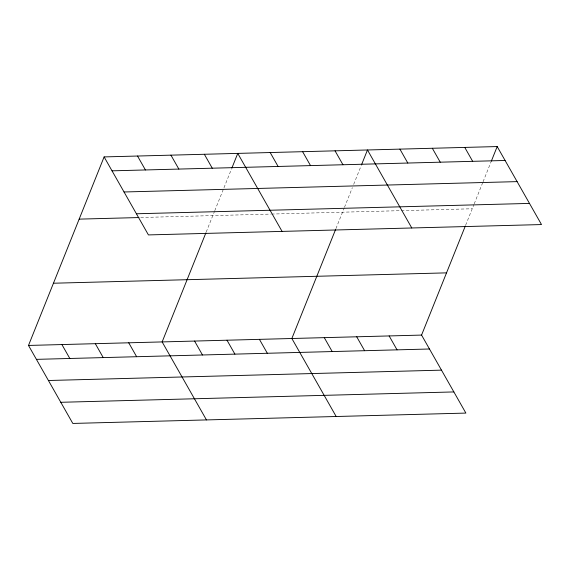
<?xml version="1.0" encoding="UTF-8"?>
<svg xmlns="http://www.w3.org/2000/svg" width="570" height="570" viewBox="0 0 570 570"><rect width="100%" height="100%" fill="white"/><g stroke="black" fill="none" stroke-linecap="round" stroke-linejoin="round"><path stroke-width="0.43" stroke-dasharray="2.85 2.14" d="M206.219 232.04L214.448 211.513M214.776 210.693L223.639 188.592M223.967 187.779L231.52 168.948M335.93 228.627L344.166 208.1M344.494 207.281L352.374 187.63M353.685 184.359L361.238 165.528M465.647 225.207L473.877 204.68M474.204 203.861L482.74 182.578M483.068 181.759L490.948 162.115M140.712 217.505L270.65 214.085M271.527 214.064L400.368 210.665M401.244 210.643L472.238 208.77"/><path stroke-width="0.85" d="M465.312 226.026L421.572 335.082L465.882 413.086L72.81 423.439L28.5 345.441L104.118 156.914L497.19 146.561L541.5 224.559L148.428 234.918L104.118 156.914M205.884 232.866L162.144 341.922L206.454 419.919M231.847 168.129L237.761 153.394L282.072 231.399M335.602 229.446L291.861 338.502L336.172 416.499M361.565 164.709L367.472 149.974L411.782 227.979M491.276 161.296L497.19 146.561M112.019 170.836L505.091 160.476M124.032 191.983L517.111 181.623M136.415 213.771L529.487 203.412M79.166 219.129L138.952 217.555M53.452 283.226L446.524 272.866M28.5 345.441L421.572 335.082M36.409 359.357L429.481 348.997M48.421 380.503L441.493 370.144M60.798 402.292L453.87 391.932M464.764 147.416L472.665 161.331M432.331 148.271L440.24 162.186M399.905 149.119L407.807 163.041M335.046 150.829L342.955 164.744M302.62 151.684L310.522 165.599M389.146 335.937L397.048 349.852M270.187 152.539L278.096 166.454M356.72 336.792L364.622 350.707M324.287 337.647L332.196 351.562M204.352 154.278L212.254 168.193M170.936 155.154L178.845 169.069M259.428 339.357L267.337 353.272M137.527 156.037L145.428 169.953M227.003 340.212L234.904 354.127M194.577 341.067L202.478 354.982M128.734 342.798L136.636 356.713M95.325 343.682L103.227 357.597M61.909 344.558L69.818 358.473"/></g></svg>
